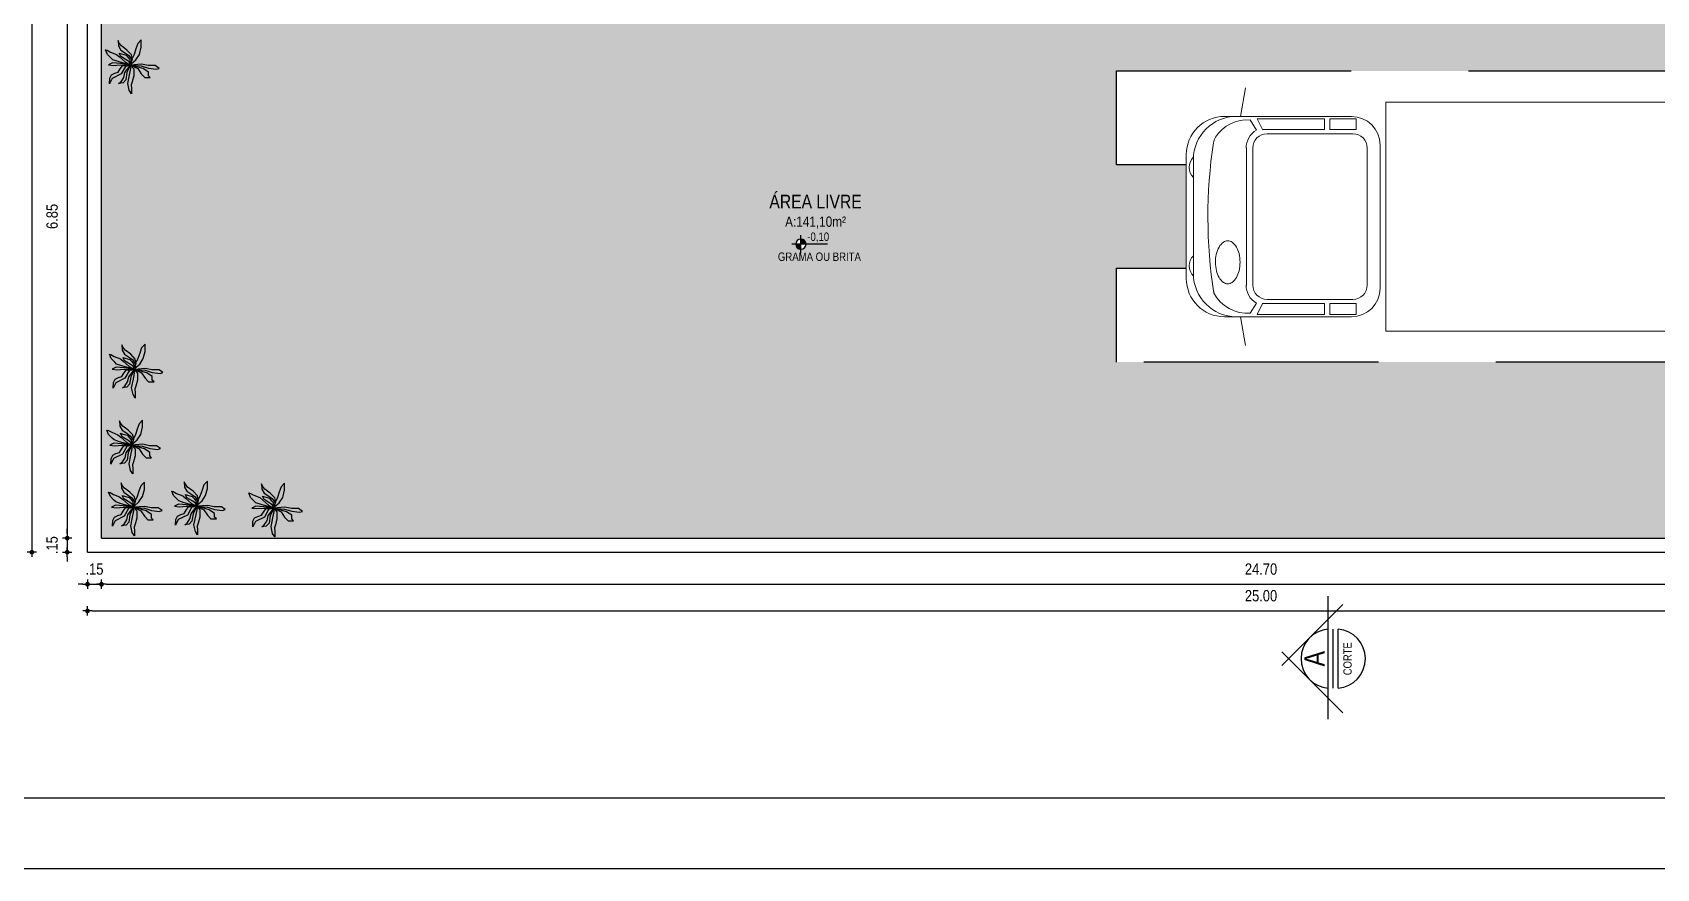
# Model space of a CAD drawing. Header units: millimetres. Extents: x 3955 to 10567, y -112 to 1797.
# Drawn here: x 5260.48 to 5277.78, y 901.94 to 910.84 of the extents above; entities that cross this region are included whole.
import ezdxf
from ezdxf.enums import TextEntityAlignment as Align

# ---------------------------------------------------------------- set-up
doc = ezdxf.new("R2010")
doc.units = ezdxf.units.MM
doc.header["$LTSCALE"] = 20
doc.linetypes.add('CONTINUO', pattern=[0])
doc.linetypes.add('HIDDEN2', pattern=[0.1875, 0.125, -0.0625])
for name, color, linetype in [('COTA', 7, 'Continuous'), ('DIVERSOS', 1, 'Continuous'), ('E-hatch', 8, 'Continuous'), ('E-Pen-B', 5, 'Continuous'), ('E-pen-y', 2, 'Continuous'), ('E-txt-g', 3, 'Continuous'), ('LAYER1', 2, 'Continuous'), ('LAYER7', 4, 'Continuous'), ('PAREDE', 5, 'Continuous'), ('pergolado', 8, 'Continuous'), ('URBANIZACAO', 20, 'Continuous')]:
    doc.layers.add(name, color=color, linetype=linetype)
for name, color, linetype, lineweight in [('E-Lay-9', 9, 'Continuous', 9), ('E-Pen-G', 3, 'Continuous', 30), ('E-Txt-W', 7, 'Continuous', 20)]:
    doc.layers.add(name, color=color, linetype=linetype, lineweight=lineweight)
doc.styles.add('F2', font='ARIALN.TTF')
doc.styles.add('REG60', font='romans.shx', dxfattribs={"width": 0.8, "height": 0.15})
doc.styles.add('REG80', font='romans.shx', dxfattribs={"width": 0.8, "height": 0.2})
doc.dimstyles.new('ARQUITETURA', dxfattribs={"dimtxt": 0.11, "dimasz": 0.05, "dimexe": 0.1, "dimexo": 0, "dimgap": 0.1, "dimtad": 1, "dimzin": 5, "dimdsep": 46, "dimtxsty": 'F2', "dimblk": 'COTA', "dimcen": 0, "dimse1": 1, "dimse2": 1, "dimadec": 0, "dimazin": 0, "dimtfac": 2, "dimtix": 1, "dimtmove": 2, "dimatfit": 3, "dimldrblk": 'COTA', "dimfxl": 1, "dimtolj": 1, "dimtzin": 5, "dimarcsym": 0})

# ---------------------------------------------------------------- blocks, each defined once
blk = doc.blocks.new('COTA')
at = {"layer": 'COTA'}
for p, q in [((-1, 0), (1, 0)), ((0, 1), (0, -1))]:
    blk.add_line(p, q, dxfattribs=at)
at = {"layer": 'COTA', "const_width": 0.5}
blk.add_lwpolyline([(-0.25, 0, 1), (0.25, 0, 1)], format="xyb", close=True, dxfattribs=at)
blk = doc.blocks.new('*D561')
at = {"color": 0, "lineweight": -2}
blk.add_line((5260.114, 919.26), (5260.114, 905.36), dxfattribs=at)
at = {"color": 0, "lineweight": -2, "xscale": 0.05, "yscale": 0.05, "zscale": 0.05}
for p, rotation in [((5260.114, 919.31), 90), ((5260.114, 905.31), 270)]:
    blk.add_blockref('COTA', p, dxfattribs=dict(at, rotation=rotation))
at = {"color": 0, "insert": (5259.952, 912.31), "char_height": 0.12, "attachment_point": 5, "rotation": 90, "style": 'F2'}
blk.add_mtext('\\A1;14.00', dxfattribs=at)
blk = doc.blocks.new('*D563')
at = {"color": 0, "lineweight": -2}
for p, q in [((5261.016, 904.969), (5260.966, 904.969)), ((5261.066, 904.969), (5261.216, 904.969)), ((5261.266, 904.969), (5261.316, 904.969))]:
    blk.add_line(p, q, dxfattribs=at)
at = {"color": 0, "lineweight": -2, "xscale": 0.05, "yscale": 0.05, "zscale": 0.05}
blk.add_blockref('COTA', (5261.066, 904.969), dxfattribs=at)
at = {"color": 0, "lineweight": -2, "xscale": 0.05, "yscale": 0.05, "zscale": 0.05, "rotation": 180}
blk.add_blockref('COTA', (5261.216, 904.969), dxfattribs=at)
at = {"color": 0, "insert": (5261.141, 905.13), "char_height": 0.12, "attachment_point": 5, "style": 'F2'}
blk.add_mtext('\\A1;.15', dxfattribs=at)
blk = doc.blocks.new('*D564')
at = {"color": 0, "lineweight": -2}
blk.add_line((5261.266, 904.969), (5285.866, 904.969), dxfattribs=at)
at = {"color": 0, "lineweight": -2, "xscale": 0.05, "yscale": 0.05, "zscale": 0.05, "rotation": 180}
blk.add_blockref('COTA', (5261.216, 904.969), dxfattribs=at)
at = {"color": 0, "lineweight": -2, "xscale": 0.05, "yscale": 0.05, "zscale": 0.05}
blk.add_blockref('COTA', (5285.916, 904.969), dxfattribs=at)
at = {"color": 0, "insert": (5273.566, 905.13), "char_height": 0.12, "attachment_point": 5, "style": 'F2'}
blk.add_mtext('\\A1;24.70', dxfattribs=at)
blk = doc.blocks.new('*D567')
at = {"color": 0, "lineweight": -2}
blk.add_line((5260.851, 912.26), (5260.851, 905.51), dxfattribs=at)
at = {"color": 0, "lineweight": -2, "xscale": 0.05, "yscale": 0.05, "zscale": 0.05}
for p, rotation in [((5260.851, 912.31), 90), ((5260.851, 905.46), 270)]:
    blk.add_blockref('COTA', p, dxfattribs=dict(at, rotation=rotation))
at = {"color": 0, "insert": (5260.69, 908.885), "char_height": 0.12, "attachment_point": 5, "rotation": 90, "style": 'F2'}
blk.add_mtext('\\A1;6.85', dxfattribs=at)
blk = doc.blocks.new('*D494')
at = {"color": 0, "lineweight": -2}
for p, q in [((5260.851, 905.51), (5260.851, 905.56)), ((5260.851, 905.46), (5260.851, 905.31)), ((5260.851, 905.26), (5260.851, 905.21))]:
    blk.add_line(p, q, dxfattribs=at)
at = {"color": 0, "lineweight": -2, "xscale": 0.05, "yscale": 0.05, "zscale": 0.05}
for p, rotation in [((5260.851, 905.46), 270), ((5260.851, 905.31), 90)]:
    blk.add_blockref('COTA', p, dxfattribs=dict(at, rotation=rotation))
at = {"color": 0, "insert": (5260.69, 905.385), "char_height": 0.12, "attachment_point": 5, "rotation": 90, "style": 'F2'}
blk.add_mtext('\\A1;.15', dxfattribs=at)
blk = doc.blocks.new('*D568')
at = {"color": 0, "lineweight": -2}
blk.add_line((5260.474, 912.26), (5260.474, 905.36), dxfattribs=at)
at = {"color": 0, "lineweight": -2, "xscale": 0.05, "yscale": 0.05, "zscale": 0.05}
for p, rotation in [((5260.474, 912.31), 90), ((5260.474, 905.31), 270)]:
    blk.add_blockref('COTA', p, dxfattribs=dict(at, rotation=rotation))
at = {"color": 0, "insert": (5260.312, 908.81), "char_height": 0.12, "attachment_point": 5, "rotation": 90, "style": 'F2'}
blk.add_mtext('\\A1;7.00', dxfattribs=at)
blk = doc.blocks.new('TXT-AMB75')
at = {"layer": 'E-txt-g', "style": 'REG80', "width": 0.8, "flags": 8}
blk.add_attdef('TXT', text='', height=0.2, dxfattribs=at).set_placement((0.005, 0.296), align=Align.CENTER)
at = {"layer": 'E-Txt-W', "style": 'REG60', "width": 0.8, "flags": 8}
blk.add_attdef('TXT', text='', height=0.15, dxfattribs=at).set_placement((0.005, 0.027), align=Align.CENTER)
blk = doc.blocks.new('NIVEL')
at = {"layer": 'DIVERSOS'}
h = blk.add_hatch(color=7, dxfattribs=at)
h.paths.add_polyline_path([(0, 0.137, 0.414214), (-0.137, 0), (0, 0)])
h.paths.add_polyline_path([(0, 0), (0, -0.137, 0.414214), (0.137, 0)])
at = {"layer": 'DIVERSOS', "color": 7}
for p, q in [((0.709, 0), (-0.242, 0)), ((0, 0.242), (0, -0.242))]:
    blk.add_line(p, q, dxfattribs=at)
blk.add_circle((0, 0), 0.137, dxfattribs=at)
blk = doc.blocks.new('*D589')
at = {"color": 0, "lineweight": -2}
blk.add_line((5261.116, 904.685), (5286.016, 904.685), dxfattribs=at)
at = {"color": 0, "lineweight": -2, "xscale": 0.05, "yscale": 0.05, "zscale": 0.05, "rotation": 180}
blk.add_blockref('COTA', (5261.066, 904.685), dxfattribs=at)
at = {"color": 0, "lineweight": -2, "xscale": 0.05, "yscale": 0.05, "zscale": 0.05}
blk.add_blockref('COTA', (5286.066, 904.685), dxfattribs=at)
at = {"color": 0, "insert": (5273.566, 904.846), "char_height": 0.12, "attachment_point": 5, "style": 'F2'}
blk.add_mtext('\\A1;25.00', dxfattribs=at)
blk = doc.blocks.new('Ind-cor_Hor')
at = {"layer": 'E-Pen-B', "color": 2}
blk.add_line((-0.35, 0), (0.35, 0), dxfattribs=at)
at = {"layer": 'E-Pen-G', "color": 7}
blk.add_line((-0.35, -0.058), (0.35, -0.058), dxfattribs=at)
blk.add_arc((0, -0.029), 0.351, 184.7802, 355.2198, dxfattribs=at)
at = {"layer": 'E-pen-y', "color": 2}
for p, q in [((-0.639, -0.114), (0.082, 0.607)), ((0.639, -0.114), (-0.082, 0.607)), ((-0.714, 0.058), (0.74, 0.058))]:
    blk.add_line(p, q, dxfattribs=at)
blk.add_arc((0, 0.029), 0.351, 4.7802, 175.2198, dxfattribs=at)
at = {"layer": 'E-Txt-W', "color": 2, "style": 'F2'}
blk.add_attdef('CORTE', text='', height=0.23, dxfattribs=at).set_placement((-0.001, 0.1), align=Align.CENTER)
at = {"layer": 'E-Txt-W', "color": 7, "style": 'F2'}
blk.add_attdef('PRANCHA', text='', height=0.075, dxfattribs=at).set_placement((-0.001, -0.179), align=Align.CENTER)
blk = doc.blocks.new('vegetação01')
at = {"color": 8}
for p, q in [((-0.22, 0.152), (-0.25, 0.21)), ((-0.25, 0.21), (-0.247, 0.15)), ((-0.105, 0.201), (-0.152, 0.208)), ((-0.152, 0.208), (-0.126, 0.188)), ((-0.126, 0.188), (-0.096, 0.144)), ((-0.075, 0.169), (-0.105, 0.201)), ((-0.038, 0.278), (-0.054, 0.208)), ((-0.054, 0.208), (-0.035, 0.114)), ((-0.014, 0.315), (-0.038, 0.278)), ((-0.019, 0.22), (-0.014, 0.259)), ((-0.008, 0.188), (-0.019, 0.22)), ((-0.014, 0.259), (-0.014, 0.315)), ((0.009, 0.124), (-0.008, 0.188)), ((-0.259, 0.009), (-0.206, 0.015)), ((-0.217, -0.013), (-0.259, 0.009)), ((-0.247, 0.15), (-0.229, 0.114)), ((-0.229, 0.114), (-0.194, 0.098)), ((-0.124, 0.105), (-0.22, 0.152)), ((-0.206, 0.015), (-0.135, 0.009)), ((-0.194, 0.098), (-0.157, 0.086)), ((-0.024, 0.01), (-0.158, -0.028)), ((-0.157, 0.086), (-0.136, 0.052)), ((-0.136, 0.052), (-0.11, 0.017)), ((-0.135, 0.009), (-0.024, 0.01)), ((-0.024, 0.01), (-0.133, -0.006)), ((-0.08, 0.024), (-0.124, 0.105)), ((-0.11, 0.017), (-0.024, 0.01)), ((-0.096, 0.144), (-0.084, 0.09)), ((-0.084, 0.09), (-0.024, 0.01)), ((-0.024, 0.01), (-0.08, 0.024)), ((-0.078, -0.019), (-0.024, 0.01)), ((-0.063, 0.09), (-0.075, 0.169)), ((-0.024, 0.01), (-0.063, 0.09)), ((-0.024, 0.01), (-0.038, -0.023)), ((-0.035, 0.114), (-0.021, 0.047)), ((-0.033, -0.049), (-0.024, 0.01)), ((-0.024, 0.01), (0.009, 0.049)), ((-0.024, 0.01), (0.052, 0.048)), ((0.109, 0.048), (-0.024, 0.01)), ((-0.021, 0.047), (-0.024, 0.01)), ((-0.024, 0.01), (0.09, 0.019)), ((-0.024, 0.01), (-0.005, -0.056)), ((0.093, 0), (-0.024, 0.01)), ((0.009, 0.049), (0.009, 0.124)), ((0.052, 0.048), (0.09, 0.105)), ((0.09, 0.105), (0.128, 0.143)), ((0.09, 0.019), (0.167, 0.043)), ((0.162, 0.015), (0.093, 0)), ((0.166, 0.086), (0.109, 0.048)), ((0.128, 0.143), (0.185, 0.143)), ((0.239, 0.015), (0.162, 0.015)), ((0.185, 0.143), (0.166, 0.124)), ((0.166, 0.124), (0.166, 0.086)), ((0.167, 0.043), (0.249, 0.054)), ((0.279, 0.045), (0.239, 0.015)), ((0.249, 0.054), (0.279, 0.045)), ((-0.272, -0.104), (-0.29, -0.152)), ((-0.29, -0.152), (-0.275, -0.147)), ((-0.275, -0.147), (-0.238, -0.128)), ((-0.234, -0.066), (-0.272, -0.104)), ((-0.238, -0.128), (-0.173, -0.102)), ((-0.215, -0.047), (-0.234, -0.066)), ((-0.133, -0.006), (-0.217, -0.013)), ((-0.158, -0.028), (-0.215, -0.047)), ((-0.173, -0.102), (-0.143, -0.077)), ((-0.154, -0.194), (-0.129, -0.15)), ((-0.129, -0.081), (-0.145, -0.117)), ((-0.145, -0.117), (-0.121, -0.109)), ((-0.143, -0.077), (-0.078, -0.019)), ((-0.066, -0.043), (-0.129, -0.081)), ((-0.129, -0.15), (-0.077, -0.117)), ((-0.121, -0.109), (-0.071, -0.096)), ((-0.063, -0.15), (-0.121, -0.194)), ((-0.077, -0.117), (-0.042, -0.092)), ((-0.071, -0.096), (-0.052, -0.073)), ((-0.038, -0.023), (-0.066, -0.043)), ((-0.014, -0.1), (-0.063, -0.15)), ((-0.052, -0.073), (-0.033, -0.049)), ((-0.042, -0.092), (-0.014, -0.051)), ((-0.014, -0.051), (-0.019, -0.004)), ((-0.019, -0.004), (0.033, -0.047)), ((-0.005, -0.056), (-0.014, -0.1)), ((0.014, -0.104), (-0.005, -0.066)), ((0.033, -0.162), (0.014, -0.104)), ((0.033, -0.047), (0.071, -0.104)), ((0.052, -0.219), (0.033, -0.162)), ((0.071, -0.104), (0.09, -0.181)), ((-0.156, -0.25), (-0.154, -0.194)), ((-0.145, -0.224), (-0.156, -0.25)), ((-0.121, -0.194), (-0.145, -0.224)), ((0.09, -0.257), (0.052, -0.219)), ((0.09, -0.181), (0.09, -0.257))]:
    blk.add_line(p, q, dxfattribs=at)

msp = doc.modelspace()

# ---------------------------------------------------------------- hatches: boundary and pattern name
at = {"layer": 'E-hatch'}
h = msp.add_hatch(dxfattribs=at)
h.set_pattern_fill('GRASS', color=256, scale=0.005, angle=180, style=0)
h.set_pattern_definition([(270, (0, -94.037495), (0.0898025, -0.0898025), [0.0238125, -0.1557925]), (225, (0, -94.0375), (0.0898025612, -0.0898025612), [0.0238125, -0.1031875]), (315, (0, -94.0375), (0.0898025612, 0.0898025612), [0.0238125, -0.1031875])])
h.paths.add_polyline_path([(5272.026, 910.435), (5284.177, 910.435, -0.02427), (5284.166, 910.605), (5284.166, 910.605), (5284.166, 910.635), (5285.916, 910.635), (5285.916, 912.31), (5272.466, 912.31), (5272.466, 911.31), (5272.436, 911.31), (5272.436, 911.311, -0.435466), (5271.566, 912.31), (5261.216, 912.31), (5261.216, 905.46), (5285.916, 905.46), (5285.916, 907.135), (5284.166, 907.135), (5284.166, 907.165), (5284.168, 907.165, -0.022534), (5284.193, 907.335), (5272.026, 907.335), (5272.026, 908.336), (5272.769, 908.336), (5272.769, 909.434), (5272.026, 909.434)])
h.paths.add_polyline_path([(5268.72, 908.59, -1), (5268.61, 908.59, -1)], flags=16)
h.paths.add_polyline_path([(5272.436, 911.311), (5272.436, 912.31), (5271.566, 912.31, 0.435466)], flags=17)
h.paths.add_polyline_path([(5271.84, 912.068), (5271.84, 912.249), (5272.211, 912.249), (5272.211, 912.068)], flags=16)
h.paths.add_polyline_path([(5282.212, 909.434), (5282.212, 908.336), (5284.727, 908.336, -0.176763), (5285.916, 908.879, -0.206463), (5284.64, 909.434)], flags=17)
h.paths.add_polyline_path([(5284.64, 909.434, 0.206463), (5285.916, 908.879, -0.019694), (5286.066, 908.885), (5286.066, 909.434)])
h.paths.add_polyline_path([(5284.727, 908.336), (5286.066, 908.336), (5286.066, 908.885, -0.021384), (5285.916, 908.879, 0.176763)])
h.paths.add_polyline_path([(5285.625, 908.559), (5285.625, 908.739), (5285.996, 908.739), (5285.996, 908.559)], flags=16)
h.paths.add_polyline_path([(5286.066, 910.435), (5286.066, 910.635), (5285.916, 910.635), (5285.916, 910.605), (5284.166, 910.605, 0.02427), (5284.177, 910.435)])
h.paths.add_polyline_path([(5285.916, 907.165), (5285.916, 907.135), (5286.066, 907.135), (5286.066, 907.335), (5284.193, 907.335, 0.022534), (5284.168, 907.165)])
h.paths.add_polyline_path([(5261.022, 911.998), (5261.253, 911.998), (5261.253, 912.227), (5261.022, 912.227)], flags=9)
h.paths.add_polyline_path([(5262.491, 911.998), (5262.792, 911.998), (5262.792, 912.227), (5262.491, 912.227)], flags=24)
h.paths.add_polyline_path([(5264.022, 911.998), (5264.253, 911.998), (5264.253, 912.227), (5264.022, 912.227)], flags=24)
h.paths.add_polyline_path([(5265.566, 911.998), (5265.866, 911.998), (5265.866, 912.227), (5265.566, 912.227)], flags=24)
h.paths.add_polyline_path([(5267.172, 911.998), (5267.403, 911.998), (5267.403, 912.227), (5267.172, 912.227)], flags=24)
h.paths.add_polyline_path([(5267.812, 911.998), (5268.112, 911.998), (5268.112, 912.227), (5267.812, 912.227)], flags=24)
h.paths.add_polyline_path([(5268.522, 911.998), (5268.753, 911.998), (5268.753, 912.227), (5268.522, 912.227)], flags=24)
h.paths.add_polyline_path([(5269.162, 911.998), (5269.462, 911.998), (5269.462, 912.227), (5269.162, 912.227)], flags=24)
h.paths.add_polyline_path([(5275.748, 911.992), (5276.076, 911.992), (5276.076, 912.242), (5275.748, 912.242)], flags=24)
h.paths.add_polyline_path([(5276.412, 911.992), (5276.663, 911.992), (5276.663, 912.242), (5276.412, 912.242)], flags=24)
h.paths.add_polyline_path([(5282.127, 911.992), (5282.455, 911.992), (5282.455, 912.242), (5282.127, 912.242)], flags=24)
h.paths.add_polyline_path([(5285.562, 911.992), (5285.813, 911.992), (5285.813, 912.242), (5285.562, 912.242)], flags=24)
h.paths.add_polyline_path([(5285.787, 911.992), (5286.038, 911.992), (5286.038, 912.242), (5285.787, 912.242)], flags=9)
h.paths.add_polyline_path([(5274.905, 912.138), (5274.905, 912.39), (5274.655, 912.39), (5274.655, 912.138)], flags=9)
h.paths.add_polyline_path([(5276.986, 912.256), (5276.986, 912.507), (5276.737, 912.507), (5276.737, 912.256)], flags=9)
h.paths.add_polyline_path([(5272.522, 911.998), (5272.753, 911.998), (5272.753, 912.227), (5272.522, 912.227)], flags=24)
h.paths.add_polyline_path([(5273.803, 911.992), (5274.131, 911.992), (5274.131, 912.242), (5273.803, 912.242)], flags=24)
h.paths.add_polyline_path([(5275.162, 911.992), (5275.413, 911.992), (5275.413, 912.242), (5275.162, 912.242)], flags=24)
h.paths.add_polyline_path([(5269.862, 911.992), (5270.113, 911.992), (5270.113, 912.242), (5269.862, 912.242)], flags=24)
h.paths.add_polyline_path([(5271.153, 911.992), (5271.481, 911.992), (5271.481, 912.242), (5271.153, 912.242)], flags=24)
h.paths.add_polyline_path([(5277.553, 911.992), (5277.881, 911.992), (5277.881, 912.242), (5277.553, 912.242)], flags=24)
h.paths.add_polyline_path([(5278.762, 911.992), (5279.013, 911.992), (5279.013, 912.242), (5278.762, 912.242)], flags=24)
h.paths.add_polyline_path([(5268.283, 908.925), (5269.359, 908.925), (5269.359, 909.201), (5268.283, 909.201)], flags=24)
h.paths.add_polyline_path([(5268.464, 908.72), (5269.178, 908.72), (5269.178, 908.918), (5268.464, 908.918)], flags=24)
h.paths.add_polyline_path([(5268.397, 908.387), (5269.327, 908.387), (5269.327, 908.526), (5268.397, 908.526)], flags=24)
h.paths.add_polyline_path([(5268.706, 908.581), (5268.992, 908.581), (5268.992, 908.741), (5268.706, 908.741)], flags=24)
h.paths.add_polyline_path([(5271.859, 912.068), (5272.16, 912.068), (5272.16, 912.244), (5271.859, 912.244)], flags=24)
h.paths.add_polyline_path([(5285.645, 908.561), (5285.945, 908.561), (5285.945, 908.735), (5285.645, 908.735)], flags=8)

# ---------------------------------------------------------------- linework, layer by layer
at = {"color": 2}
msp.add_lwpolyline([(5238.391, 901.943), (5304.268, 901.943), (5304.268, 946.493), (5238.391, 946.493)], close=True, dxfattribs=at)
at = {"color": 1}
msp.add_lwpolyline([(5240.266, 945.743), (5303.518, 945.743), (5303.518, 902.693), (5240.266, 902.693)], close=True, dxfattribs=at)
at = {"layer": 'E-Lay-9', "color": 8, "linetype": 'CONTINUO'}
for p, q in [((5273.346, 909.95), (5273.4, 910.256)), ((5274.895, 910.103), (5282.212, 910.103)), ((5274.895, 907.664), (5274.895, 910.103)), ((5273.176, 909.95), (5274.529, 909.95)), ((5273.517, 909.805), (5273.452, 909.912)), ((5274.243, 909.925), (5273.525, 909.925)), ((5273.525, 909.925), (5273.581, 909.809)), ((5274.243, 909.809), (5274.243, 909.925)), ((5274.578, 909.925), (5274.3, 909.925)), ((5274.3, 909.925), (5274.3, 909.809)), ((5274.578, 909.809), (5274.578, 909.925)), ((5273.581, 909.809), (5274.243, 909.809)), ((5273.63, 909.766), (5274.545, 909.766)), ((5274.3, 909.809), (5274.578, 909.809)), ((5272.769, 908.223), (5272.769, 909.544)), ((5273.41, 909.617), (5273.41, 908.15)), ((5273.478, 908.154), (5273.478, 909.613)), ((5274.697, 908.154), (5274.697, 909.613)), ((5274.834, 908.121), (5274.834, 909.645)), ((5272.846, 908.274), (5272.846, 909.493)), ((5273.517, 907.962), (5273.452, 907.855)), ((5273.525, 907.842), (5273.581, 907.958)), ((5273.581, 907.958), (5274.243, 907.958)), ((5273.63, 908.001), (5274.545, 908.001)), ((5274.243, 907.958), (5274.243, 907.842)), ((5274.3, 907.842), (5274.3, 907.958)), ((5274.3, 907.958), (5274.578, 907.958)), ((5274.578, 907.958), (5274.578, 907.842)), ((5273.176, 907.817), (5274.529, 907.817)), ((5273.346, 907.817), (5273.4, 907.511)), ((5274.243, 907.842), (5273.525, 907.842)), ((5274.578, 907.842), (5274.3, 907.842)), ((5274.895, 907.664), (5282.212, 907.664))]:
    msp.add_line(p, q, dxfattribs=at)
msp.add_lwpolyline([(5273.212, 908.626, 0.15854), (5273.166, 908.612, 0.106465), (5273.119, 908.559, 0.07162), (5273.089, 908.481, 0.071565), (5273.081, 908.397, 0.057969), (5273.092, 908.305, 0.07162), (5273.119, 908.235, 0.106465), (5273.166, 908.183, 0.15854), (5273.212, 908.168, 0.15854), (5273.257, 908.183, 0.106465), (5273.304, 908.235, 0.07162), (5273.332, 908.305, 0.057969), (5273.342, 908.397, 0.057969), (5273.332, 908.489, 0.07162), (5273.304, 908.559, 0.106465), (5273.257, 908.612, 0.15854)], format="xyb", close=True, dxfattribs=at)
for centre, radius, start, end in [((5273.176, 909.544), 0.406, 90, 180), ((5273.303, 909.493), 0.457, 90, 180), ((5273.419, 909.511), 0.402, 85.2278, 147.2096), ((5274.529, 909.645), 0.305, 360, 90), ((5273.209, 909.646), 0.152, 147.2096, 171.4226), ((5273.63, 909.613), 0.223, 120.7075, 180), ((5273.63, 909.613), 0.152, 90, 180), ((5274.545, 909.613), 0.152, 360, 90), ((5272.954, 909.409), 0.153, 134.4871, 225.1562), ((5278.267, 908.883), 5.267, 171.4226, 188.8918), ((5272.954, 908.358), 0.153, 134.8438, 225.5129), ((5273.176, 908.223), 0.406, 180, 270), ((5273.303, 908.274), 0.457, 180, 270), ((5273.63, 908.154), 0.223, 180, 239.2925), ((5273.63, 908.154), 0.152, 180, 270), ((5274.545, 908.154), 0.152, 270, 0), ((5273.209, 908.121), 0.152, 188.5774, 212.7904), ((5273.419, 908.256), 0.402, 207.6368, 274.7722), ((5274.529, 908.121), 0.305, 270, 360)]:
    msp.add_arc(centre, radius, start, end, dxfattribs=at)
at = {"layer": 'PAREDE', "color": 5, "linetype": 'Continuous'}
for p, q in [((5261.066, 905.31), (5261.066, 919.31)), ((5261.216, 905.46), (5261.216, 912.31)), ((5261.216, 905.46), (5285.916, 905.46)), ((5261.066, 905.31), (5286.066, 905.31)), ((5261.066, 905.31), (5286.066, 905.31))]:
    msp.add_line(p, q, dxfattribs=at)
at = {"layer": 'PAREDE', "linetype": 'Continuous'}
msp.add_line((5261.216, 905.46), (5264.066, 905.46), dxfattribs=at)
at = {"layer": 'pergolado', "linetype": 'HIDDEN2'}
for points in [[(5272.769, 909.434), (5272.026, 909.434), (5272.026, 910.435), (5286.066, 910.435), (5286.066, 909.434), (5282.212, 909.434)], [(5282.212, 908.336), (5286.066, 908.336), (5286.066, 907.335), (5272.026, 907.335), (5272.026, 908.336), (5272.769, 908.336)]]:
    msp.add_lwpolyline(points, dxfattribs=at)

# ---------------------------------------------------------------- block references
ref = msp.add_blockref('TXT-AMB75', (5268.817, 908.755), dxfattribs=dict(xscale=0.7290000000000001, yscale=0.7290000000000001, zscale=0.7290000000000001))
ref.add_attrib('TXT', 'ÁREA LIVRE', dxfattribs={"layer": 'E-txt-g', "color": 2, "height": 0.1458, "style": 'F2'}).set_placement((5268.821, 908.971), align=Align.CENTER)
ref.add_attrib('TXT', 'A:141,10m²', dxfattribs={"layer": 'E-Txt-W', "height": 0.1094, "style": 'F2'}).set_placement((5268.821, 908.775), align=Align.CENTER)
ref = msp.add_blockref('Ind-cor_Hor', (5274.335, 904.177), dxfattribs=dict(xscale=0.9008534374780003, yscale=0.9008534374780003, zscale=0.9008534374780003, rotation=89.99999999999999))
ref.add_attrib('CORTE', 'A', dxfattribs={"layer": 'E-Txt-W', "height": 0.219, "rotation": 90, "style": 'F2'}).set_placement((5274.245, 904.176), align=Align.CENTER)
ref.add_attrib('PRANCHA', 'CORTE', dxfattribs={"layer": 'E-Txt-W', "height": 0.0875, "rotation": 90, "style": 'F2'}).set_placement((5274.531, 904.176), align=Align.CENTER)
at = {"layer": 'LAYER7', "color": 7, "linetype": 'Continuous', "xscale": -0.3985866620477118, "yscale": 0.3985866620477118, "zscale": 0.3985866620477118, "rotation": 180}
msp.add_blockref('NIVEL', (5268.665, 908.59), dxfattribs=at)
at = {"layer": 'URBANIZACAO', "xscale": -1, "rotation": 180}
for p in [(5261.55, 910.507), (5261.59, 907.267), (5261.564, 906.459), (5262.254, 905.809), (5261.582, 905.798), (5263.076, 905.789)]:
    msp.add_blockref('vegetação01', p, dxfattribs=at)

# ---------------------------------------------------------------- texts
at = {"layer": 'LAYER1', "color": 7, "linetype": 'Continuous', "style": 'F2'}
for s, height, p in [('-0,10', 0.0891, (5268.733, 908.714)), ('GRAMA OU BRITA', 0.08906, (5268.42, 908.501))]:
    msp.add_text(s, height=height, dxfattribs=at).set_placement(p, align=Align.TOP_LEFT)

# ---------------------------------------------------------------- dimensions: what is measured, and where the dimension line sits
at = {"color": 4}
for base, p1, p2, picture, middle in [((5260.114, 905.31), (5261.066, 919.31), (5261.066, 905.31), '*D561', (5259.952, 912.31)), ((5260.474, 905.31), (5261.066, 912.31), (5261.066, 905.31), '*D568', (5260.312, 908.81)), ((5260.851, 905.46), (5261.216, 912.31), (5261.216, 905.46), '*D567', (5260.69, 908.885)), ((5260.851, 905.31), (5261.216, 905.46), (5261.066, 905.31), '*D494', (5260.69, 905.385))]:
    dim = msp.add_linear_dim(base=base, p1=p1, p2=p2, angle=90, dimstyle='ARQUITETURA', override={"dimtxt": 0.12, "dimfxl": 0.1, "dimfxlon": 1}, dxfattribs=at)
    dim.commit()
    dim.dimension.update_dxf_attribs({"geometry": picture, "text_midpoint": middle})
for base, p1, p2, picture, middle in [((5261.216, 904.969), (5261.066, 905.31), (5261.216, 905.46), '*D563', (5261.141, 905.13)), ((5285.916, 904.969), (5261.216, 905.46), (5285.916, 905.46), '*D564', (5273.566, 905.13)), ((5286.066, 904.685), (5261.066, 905.31), (5286.066, 905.31), '*D589', (5273.566, 904.846))]:
    dim = msp.add_linear_dim(base=base, p1=p1, p2=p2, dimstyle='ARQUITETURA', override={"dimtxt": 0.12, "dimfxl": 0.1, "dimfxlon": 1}, dxfattribs=at)
    dim.commit()
    dim.dimension.update_dxf_attribs({"geometry": picture, "text_midpoint": middle})

doc.saveas('drawing.dxf')
